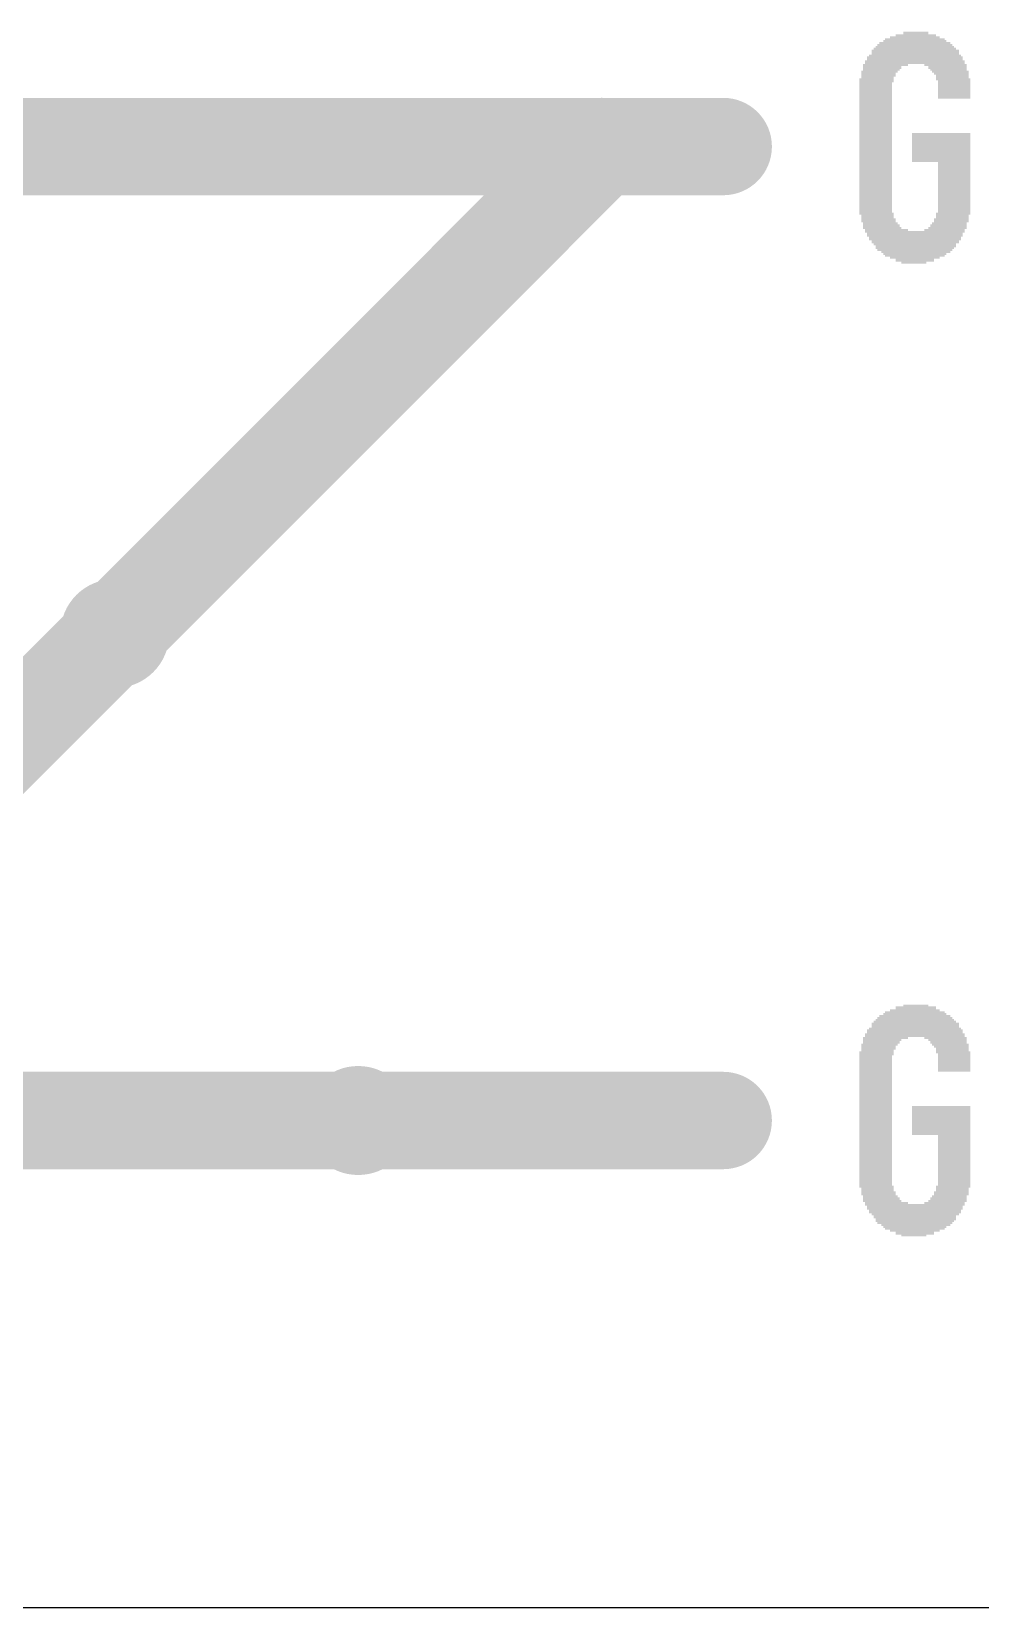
# Model space of a CAD drawing. Extents: x -1 to 100, y 0 to 61.
# Drawn here: x 14.37 to 24.27, y 0 to 16.44 of the extents above; entities that cross this region are included whole.
import ezdxf

# ---------------------------------------------------------------- set-up
doc = ezdxf.new("R2010")
doc.units = 0
for name, color, linetype in [('115', 151, 'CONTINUOUS'), ('117', 190, 'CONTINUOUS'), ('170', 151, 'CONTINUOUS'), ('20', 31, 'CONTINUOUS')]:
    doc.layers.add(name, color=color, linetype=linetype)

# ---------------------------------------------------------------- blocks, each defined once
blk = doc.blocks.new('RECT')
blk.add_solid([(-0.5, -0.5), (0.5, -0.5), (-0.5, 0.5), (0.5, 0.5)])

msp = doc.modelspace()

# ---------------------------------------------------------------- linework, layer by layer
at = {"layer": '115', "const_width": 1.016}
for points in [[(20.32, 15.24), (0, 15.24)], [(20.32, 15.24), (10.16, 5.08)], [(21.59, 15.24), (20.32, 15.24)], [(10.16, 5.08), (21.59, 5.08)]]:
    msp.add_lwpolyline(points, dxfattribs=at)
at = {"layer": '115', "const_width": 0.508}
for points in [[(20.32, 15.494, 1), (20.32, 14.986)], [(20.5, 15.06, 1), (20.14, 15.42)], [(20.32, 14.986, 1), (20.32, 15.494)], [(21.59, 14.986, 1), (21.59, 15.494)], [(21.59, 4.826, 1), (21.59, 5.334)]]:
    msp.add_lwpolyline(points, format="xyb", dxfattribs=at)
at = {"layer": '117', "const_width": 0.127}
for points in [[(15.24, 9.655, 1), (15.24, 10.665, 1), (15.24, 9.655)], [(17.78, 4.575, 1), (17.78, 5.585, 1), (17.78, 4.575)]]:
    msp.add_lwpolyline(points, format="xyb", dxfattribs=at)
at = {"layer": '20'}
msp.add_line((0, 0), (99.06, 0), dxfattribs=at)

# ---------------------------------------------------------------- block references
at = {"layer": '170'}
for p, xscale, yscale in [((23.6, 16.425), 0.26, 0.03), ((23.59, 16.28), 0.82, 0.02), ((23.59, 16.3), 0.78, 0.02), ((23.59, 16.32), 0.74, 0.02), ((23.59, 16.34), 0.66, 0.02), ((23.59, 16.36), 0.62, 0.02), ((23.59, 16.38), 0.52, 0.02), ((23.6, 16.4), 0.42, 0.02), ((23.59, 16.13), 1.04, 0.02), ((23.59, 16.11), 1.04, 0.02), ((23.59, 16.19), 0.96, 0.02), ((23.595, 16.235), 0.91, 0.03), ((23.595, 16.21), 0.91, 0.02), ((23.59, 16.26), 0.86, 0.02), ((23.19, 15.94), 0.36, 0.02), ((23.22, 16.02), 0.38, 0.02), ((23.21, 16), 0.36, 0.02), ((23.21, 15.98), 0.36, 0.02), ((23.2, 15.96), 0.34, 0.02), ((23.285, 16.09), 0.47, 0.02), ((23.25, 16.065), 0.4, 0.03), ((23.24, 16.04), 0.38, 0.02), ((23.91, 16.09), 0.44, 0.02), ((23.93, 16.065), 0.4, 0.03), ((23.94, 16.04), 0.38, 0.02), ((23.96, 16.02), 0.38, 0.02), ((23.97, 16), 0.36, 0.02), ((23.98, 15.98), 0.34, 0.02), ((23.98, 15.96), 0.34, 0.02), ((23.99, 15.94), 0.36, 0.02), ((23.19, 15.92), 0.36, 0.02), ((23.18, 15.9), 0.34, 0.02), ((23.18, 15.875), 0.34, 0.03), ((23.18, 15.85), 0.34, 0.02), ((23.18, 15.83), 0.34, 0.02), ((23.18, 15.81), 0.34, 0.02), ((23.18, 15.79), 0.34, 0.02), ((24, 15.92), 0.34, 0.02), ((24, 15.9), 0.34, 0.02), ((24, 15.875), 0.34, 0.03), ((24, 15.85), 0.34, 0.02), ((24, 15.83), 0.34, 0.02), ((24, 15.81), 0.34, 0.02), ((24, 15.79), 0.34, 0.02), ((23.18, 15.77), 0.34, 0.02), ((23.18, 15.75), 0.34, 0.02), ((23.18, 15.73), 0.34, 0.02), ((23.18, 15.71), 0.34, 0.02), ((23.18, 15.685), 0.34, 0.03), ((23.18, 15.66), 0.34, 0.02), ((23.18, 15.64), 0.34, 0.02), ((23.18, 15.62), 0.34, 0.02), ((24, 15.77), 0.34, 0.02), ((24, 15.75), 0.34, 0.02), ((23.18, 15.6), 0.34, 0.02), ((23.18, 15.58), 0.34, 0.02), ((23.18, 15.56), 0.34, 0.02), ((23.18, 15.54), 0.34, 0.02), ((23.18, 15.515), 0.34, 0.03), ((23.18, 15.49), 0.34, 0.02), ((23.18, 15.47), 0.34, 0.02), ((23.18, 15.45), 0.34, 0.02), ((23.18, 15.43), 0.34, 0.02), ((23.18, 15.41), 0.34, 0.02), ((23.18, 15.39), 0.34, 0.02), ((23.18, 15.37), 0.34, 0.02), ((23.18, 15.35), 0.34, 0.02), ((23.18, 15.325), 0.34, 0.03), ((23.18, 15.3), 0.34, 0.02), ((23.18, 15.28), 0.34, 0.02), ((23.865, 15.37), 0.61, 0.02), ((23.865, 15.35), 0.61, 0.02), ((23.865, 15.325), 0.61, 0.03), ((23.865, 15.3), 0.61, 0.02), ((23.865, 15.28), 0.61, 0.02), ((23.18, 15.26), 0.34, 0.02), ((23.18, 15.24), 0.34, 0.02), ((23.18, 15.22), 0.34, 0.02), ((23.18, 15.2), 0.34, 0.02), ((23.18, 15.18), 0.34, 0.02), ((23.18, 15.155), 0.34, 0.03), ((23.18, 15.13), 0.34, 0.02), ((23.865, 15.26), 0.61, 0.02), ((23.865, 15.24), 0.61, 0.02), ((23.865, 15.22), 0.61, 0.02), ((23.865, 15.2), 0.61, 0.02), ((23.865, 15.18), 0.61, 0.02), ((23.865, 15.155), 0.61, 0.03), ((23.865, 15.13), 0.61, 0.02), ((23.18, 15.11), 0.34, 0.02), ((23.18, 15.09), 0.34, 0.02), ((23.18, 15.07), 0.34, 0.02), ((23.18, 15.05), 0.34, 0.02), ((23.18, 15.03), 0.34, 0.02), ((23.18, 15.01), 0.34, 0.02), ((23.18, 14.99), 0.34, 0.02), ((23.18, 14.965), 0.34, 0.03), ((23.865, 15.11), 0.61, 0.02), ((23.865, 15.09), 0.61, 0.02), ((24, 15.07), 0.34, 0.02), ((24, 15.05), 0.34, 0.02), ((24, 15.03), 0.34, 0.02), ((24, 15.01), 0.34, 0.02), ((24, 14.99), 0.34, 0.02), ((24, 14.965), 0.34, 0.03), ((23.18, 14.94), 0.34, 0.02), ((23.18, 14.92), 0.34, 0.02), ((23.18, 14.9), 0.34, 0.02), ((23.18, 14.88), 0.34, 0.02), ((23.18, 14.86), 0.34, 0.02), ((23.18, 14.84), 0.34, 0.02), ((23.18, 14.82), 0.34, 0.02), ((23.18, 14.795), 0.34, 0.03), ((24, 14.94), 0.34, 0.02), ((24, 14.92), 0.34, 0.02), ((24, 14.9), 0.34, 0.02), ((24, 14.88), 0.34, 0.02), ((24, 14.86), 0.34, 0.02), ((24, 14.84), 0.34, 0.02), ((24, 14.82), 0.34, 0.02), ((24, 14.795), 0.34, 0.03), ((23.18, 14.77), 0.34, 0.02), ((23.18, 14.75), 0.34, 0.02), ((23.18, 14.73), 0.34, 0.02), ((23.18, 14.71), 0.34, 0.02), ((23.18, 14.69), 0.34, 0.02), ((23.18, 14.67), 0.34, 0.02), ((23.18, 14.65), 0.34, 0.02), ((23.18, 14.63), 0.34, 0.02), ((24, 14.77), 0.34, 0.02), ((24, 14.75), 0.34, 0.02), ((24, 14.73), 0.34, 0.02), ((24, 14.71), 0.34, 0.02), ((24, 14.69), 0.34, 0.02), ((24, 14.67), 0.34, 0.02), ((24, 14.65), 0.34, 0.02), ((24, 14.63), 0.34, 0.02), ((23.18, 14.605), 0.34, 0.03), ((23.18, 14.58), 0.34, 0.02), ((23.18, 14.56), 0.34, 0.02), ((23.19, 14.54), 0.36, 0.02), ((23.2, 14.52), 0.34, 0.02), ((23.2, 14.5), 0.34, 0.02), ((23.21, 14.48), 0.36, 0.02), ((23.21, 14.46), 0.36, 0.02), ((23.97, 14.48), 0.36, 0.02), ((23.97, 14.46), 0.36, 0.02), ((23.99, 14.54), 0.36, 0.02), ((23.98, 14.52), 0.34, 0.02), ((23.98, 14.5), 0.34, 0.02), ((24, 14.605), 0.34, 0.03), ((24, 14.58), 0.34, 0.02), ((24, 14.56), 0.34, 0.02), ((23.23, 14.44), 0.36, 0.02), ((23.24, 14.415), 0.38, 0.03), ((23.25, 14.39), 0.4, 0.02), ((23.295, 14.37), 0.45, 0.02), ((23.59, 14.35), 1.04, 0.02), ((23.9, 14.37), 0.42, 0.02), ((23.93, 14.39), 0.4, 0.02), ((23.94, 14.415), 0.38, 0.03), ((23.95, 14.44), 0.36, 0.02), ((23.59, 14.29), 0.96, 0.02), ((23.59, 14.27), 0.96, 0.02), ((23.595, 14.245), 0.91, 0.03), ((23.59, 14.22), 0.86, 0.02), ((23.6, 14.2), 0.84, 0.02), ((23.59, 14.18), 0.82, 0.02), ((23.59, 14.16), 0.78, 0.02), ((23.6, 14.14), 0.72, 0.02), ((23.59, 14.12), 0.66, 0.02), ((23.59, 14.1), 0.62, 0.02), ((23.59, 14.08), 0.52, 0.02), ((23.59, 14.055), 0.4, 0.03), ((23.58, 14.03), 0.26, 0.02), ((23.6, 6.255), 0.42, 0.03), ((23.6, 6.28), 0.26, 0.02), ((23.595, 6.085), 0.91, 0.03), ((23.59, 6.11), 0.86, 0.02), ((23.59, 6.13), 0.82, 0.02), ((23.59, 6.15), 0.78, 0.02), ((23.59, 6.17), 0.74, 0.02), ((23.59, 6.19), 0.66, 0.02), ((23.59, 6.21), 0.62, 0.02), ((23.59, 6.23), 0.52, 0.02), ((23.285, 5.94), 0.47, 0.02), ((23.25, 5.92), 0.4, 0.02), ((23.59, 5.98), 1.04, 0.02), ((23.59, 5.96), 1.04, 0.02), ((23.59, 6.04), 0.96, 0.02), ((23.595, 6.06), 0.91, 0.02), ((23.91, 5.94), 0.44, 0.02), ((23.93, 5.92), 0.4, 0.02), ((23.19, 5.79), 0.36, 0.02), ((23.19, 5.77), 0.36, 0.02), ((23.18, 5.75), 0.34, 0.02), ((23.22, 5.87), 0.38, 0.02), ((23.21, 5.85), 0.36, 0.02), ((23.21, 5.83), 0.36, 0.02), ((23.2, 5.81), 0.34, 0.02), ((23.24, 5.895), 0.38, 0.03), ((23.94, 5.895), 0.38, 0.03), ((23.96, 5.87), 0.38, 0.02), ((23.97, 5.85), 0.36, 0.02), ((23.98, 5.83), 0.34, 0.02), ((23.98, 5.81), 0.34, 0.02), ((23.99, 5.79), 0.36, 0.02), ((24, 5.77), 0.34, 0.02), ((24, 5.75), 0.34, 0.02), ((23.18, 5.73), 0.34, 0.02), ((23.18, 5.705), 0.34, 0.03), ((23.18, 5.68), 0.34, 0.02), ((23.18, 5.66), 0.34, 0.02), ((23.18, 5.64), 0.34, 0.02), ((23.18, 5.62), 0.34, 0.02), ((23.18, 5.6), 0.34, 0.02), ((23.18, 5.58), 0.34, 0.02), ((24, 5.73), 0.34, 0.02), ((24, 5.705), 0.34, 0.03), ((24, 5.68), 0.34, 0.02), ((24, 5.66), 0.34, 0.02), ((24, 5.64), 0.34, 0.02), ((24, 5.62), 0.34, 0.02), ((24, 5.6), 0.34, 0.02), ((23.18, 5.56), 0.34, 0.02), ((23.18, 5.535), 0.34, 0.03), ((23.18, 5.51), 0.34, 0.02), ((23.18, 5.49), 0.34, 0.02), ((23.18, 5.47), 0.34, 0.02), ((23.18, 5.45), 0.34, 0.02), ((23.18, 5.43), 0.34, 0.02), ((23.18, 5.41), 0.34, 0.02), ((23.18, 5.39), 0.34, 0.02), ((23.18, 5.37), 0.34, 0.02), ((23.18, 5.345), 0.34, 0.03), ((23.18, 5.32), 0.34, 0.02), ((23.18, 5.3), 0.34, 0.02), ((23.18, 5.28), 0.34, 0.02), ((23.18, 5.26), 0.34, 0.02), ((23.18, 5.24), 0.34, 0.02), ((23.18, 5.22), 0.34, 0.02), ((23.18, 5.2), 0.34, 0.02), ((23.18, 5.175), 0.34, 0.03), ((23.18, 5.15), 0.34, 0.02), ((23.18, 5.13), 0.34, 0.02), ((23.18, 5.11), 0.34, 0.02), ((23.18, 5.09), 0.34, 0.02), ((23.865, 5.22), 0.61, 0.02), ((23.865, 5.2), 0.61, 0.02), ((23.865, 5.175), 0.61, 0.03), ((23.865, 5.15), 0.61, 0.02), ((23.865, 5.13), 0.61, 0.02), ((23.865, 5.11), 0.61, 0.02), ((23.865, 5.09), 0.61, 0.02), ((23.18, 5.07), 0.34, 0.02), ((23.18, 5.05), 0.34, 0.02), ((23.18, 5.03), 0.34, 0.02), ((23.18, 5.01), 0.34, 0.02), ((23.18, 4.985), 0.34, 0.03), ((23.18, 4.96), 0.34, 0.02), ((23.18, 4.94), 0.34, 0.02), ((23.865, 5.07), 0.61, 0.02), ((23.865, 5.05), 0.61, 0.02), ((23.865, 5.03), 0.61, 0.02), ((23.865, 5.01), 0.61, 0.02), ((23.865, 4.985), 0.61, 0.03), ((23.865, 4.96), 0.61, 0.02), ((23.865, 4.94), 0.61, 0.02), ((23.18, 4.92), 0.34, 0.02), ((23.18, 4.9), 0.34, 0.02), ((23.18, 4.88), 0.34, 0.02), ((23.18, 4.86), 0.34, 0.02), ((23.18, 4.84), 0.34, 0.02), ((23.18, 4.815), 0.34, 0.03), ((23.18, 4.79), 0.34, 0.02), ((23.18, 4.77), 0.34, 0.02), ((24, 4.92), 0.34, 0.02), ((24, 4.9), 0.34, 0.02), ((24, 4.88), 0.34, 0.02), ((24, 4.86), 0.34, 0.02), ((24, 4.84), 0.34, 0.02), ((24, 4.815), 0.34, 0.03), ((24, 4.79), 0.34, 0.02), ((24, 4.77), 0.34, 0.02), ((23.18, 4.75), 0.34, 0.02), ((23.18, 4.73), 0.34, 0.02), ((23.18, 4.71), 0.34, 0.02), ((23.18, 4.69), 0.34, 0.02), ((23.18, 4.67), 0.34, 0.02), ((23.18, 4.65), 0.34, 0.02), ((23.18, 4.625), 0.34, 0.03), ((23.18, 4.6), 0.34, 0.02), ((24, 4.75), 0.34, 0.02), ((24, 4.73), 0.34, 0.02), ((24, 4.71), 0.34, 0.02), ((24, 4.69), 0.34, 0.02), ((24, 4.67), 0.34, 0.02), ((24, 4.65), 0.34, 0.02), ((24, 4.625), 0.34, 0.03), ((24, 4.6), 0.34, 0.02), ((23.18, 4.58), 0.34, 0.02), ((23.18, 4.56), 0.34, 0.02), ((23.18, 4.54), 0.34, 0.02), ((23.18, 4.52), 0.34, 0.02), ((23.18, 4.5), 0.34, 0.02), ((23.18, 4.48), 0.34, 0.02), ((23.18, 4.455), 0.34, 0.03), ((23.18, 4.43), 0.34, 0.02), ((24, 4.58), 0.34, 0.02), ((24, 4.56), 0.34, 0.02), ((24, 4.54), 0.34, 0.02), ((24, 4.52), 0.34, 0.02), ((24, 4.5), 0.34, 0.02), ((24, 4.48), 0.34, 0.02), ((24, 4.455), 0.34, 0.03), ((24, 4.43), 0.34, 0.02), ((23.18, 4.41), 0.34, 0.02), ((23.19, 4.39), 0.36, 0.02), ((23.2, 4.37), 0.34, 0.02), ((23.2, 4.35), 0.34, 0.02), ((23.21, 4.33), 0.36, 0.02), ((23.21, 4.31), 0.36, 0.02), ((23.23, 4.29), 0.36, 0.02), ((23.24, 4.265), 0.38, 0.03), ((23.94, 4.265), 0.38, 0.03), ((23.95, 4.29), 0.36, 0.02), ((23.97, 4.33), 0.36, 0.02), ((23.97, 4.31), 0.36, 0.02), ((23.99, 4.39), 0.36, 0.02), ((23.98, 4.37), 0.34, 0.02), ((23.98, 4.35), 0.34, 0.02), ((24, 4.41), 0.34, 0.02), ((23.25, 4.24), 0.4, 0.02), ((23.295, 4.22), 0.45, 0.02), ((23.59, 4.2), 1.04, 0.02), ((23.59, 4.14), 0.96, 0.02), ((23.59, 4.12), 0.96, 0.02), ((23.9, 4.22), 0.42, 0.02), ((23.93, 4.24), 0.4, 0.02), ((23.595, 4.1), 0.91, 0.02), ((23.59, 4.075), 0.86, 0.03), ((23.6, 4.05), 0.84, 0.02), ((23.59, 4.03), 0.82, 0.02), ((23.59, 4.01), 0.78, 0.02), ((23.6, 3.99), 0.72, 0.02), ((23.59, 3.97), 0.66, 0.02), ((23.59, 3.95), 0.62, 0.02), ((23.59, 3.93), 0.52, 0.02), ((23.59, 3.905), 0.4, 0.03), ((23.58, 3.88), 0.26, 0.02)]:
    msp.add_blockref('RECT', p, dxfattribs=dict(at, xscale=xscale, yscale=yscale))
at = {"layer": '170', "yscale": 0.02}
for p in [(23.59, 16.17), (23.59, 16.15), (23.59, 14.33), (23.59, 14.31), (23.59, 6.02), (23.59, 6), (23.59, 4.18), (23.59, 4.16)]:
    msp.add_blockref('RECT', p, dxfattribs=at)

doc.saveas('drawing.dxf')
